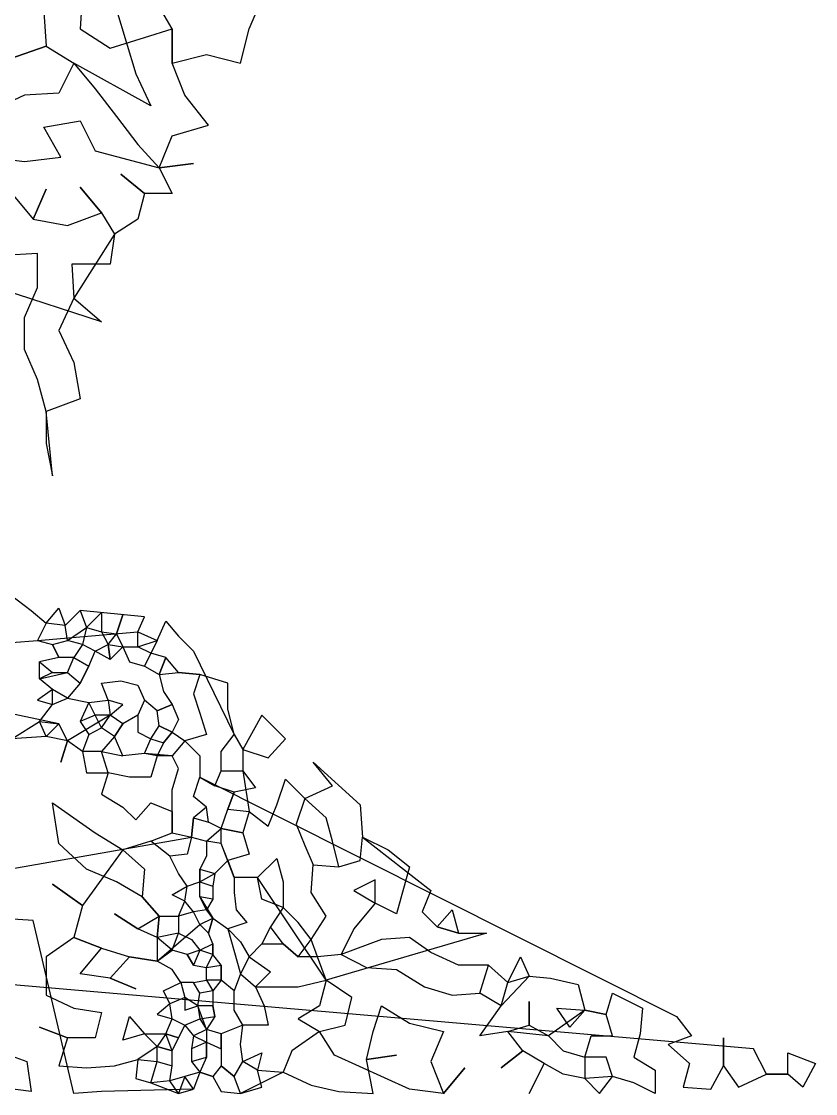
# Model space of a CAD drawing. Header units: metres. Extents: x -30499 to 36140, y -32767 to 32822.
# Drawn here: x 15595 to 36140, y -32711 to -4977 of the extents above; entities that cross this region are included whole.
import ezdxf

# ---------------------------------------------------------------- set-up
doc = ezdxf.new("R2010")
doc.units = ezdxf.units.M
doc.layers.add('Draw', color=2, linetype='CONTINUOUS')

msp = doc.modelspace()

# ---------------------------------------------------------------- linework, layer by layer
at = {"layer": 'draw'}
for p, q in [((17171, -4285), (17116, -5170)), ((21485, -5170), (21817, -4396)), ((18056, -4673), (18554, -6332)), ((19494, -5170), (19107, -4507)), ((16176, -4728), (16231, -5613)), ((17116, -5170), (17116, -5170)), ((17116, -5170), (17890, -5668)), ((18775, -5392), (19494, -5170)), ((19494, -5170), (19494, -5170)), ((19494, -5170), (19494, -6055)), ((19494, -6055), (19494, -5170)), ((21263, -6055), (21485, -5170)), ((17890, -5668), (18775, -5392)), ((16231, -5613), (15291, -5945)), ((15291, -5945), (16231, -5613)), ((16231, -5613), (16231, -5613)), ((16231, -5613), (16950, -6055)), ((16950, -6055), (16563, -6829)), ((16950, -6055), (16950, -6055)), ((16950, -6055), (17503, -6719)), ((18941, -7161), (16950, -6055)), ((19494, -6055), (20379, -5834)), ((19494, -6055), (19494, -6055)), ((19826, -6885), (19494, -6055)), ((20379, -5834), (20379, -5834)), ((20379, -5834), (21263, -6055)), ((18554, -6332), (18941, -7161)), ((15678, -6885), (13134, -8046)), ((16563, -6829), (15678, -6885)), ((16563, -6829), (16563, -6829)), ((17503, -6719), (17503, -6719)), ((17503, -6719), (18056, -7438)), ((20434, -7659), (19826, -6885)), ((18056, -7438), (18609, -8157)), ((16176, -7714), (17116, -7548)), ((16618, -8489), (16176, -7714)), ((17116, -7548), (17503, -8323)), ((19494, -7935), (20434, -7659)), ((19162, -8765), (19494, -7935)), ((19494, -7935), (19494, -7935)), ((18609, -8157), (19162, -8765)), ((14793, -8489), (15678, -8599)), ((15678, -8599), (16618, -8489)), ((17503, -8323), (19162, -8765)), ((19162, -8765), (20047, -8654)), ((20047, -8654), (19162, -8765)), ((19162, -8765), (19162, -8765)), ((19162, -8765), (19494, -9429)), ((18775, -9429), (18167, -8931)), ((18167, -8931), (18775, -9429)), ((15346, -9429), (15899, -10092)), ((15899, -10092), (16231, -9318)), ((16231, -9318), (15899, -10092)), ((17669, -9926), (17116, -9263)), ((17116, -9263), (17669, -9926)), ((18775, -9429), (18609, -10092)), ((19494, -9429), (18775, -9429)), ((18775, -9429), (18775, -9429)), ((19494, -9429), (19494, -9429)), ((16784, -10258), (17669, -9926)), ((17669, -9926), (18001, -10479)), ((15899, -10092), (15899, -10092)), ((15899, -10092), (16784, -10258)), ((18609, -10092), (18001, -10479)), ((18609, -10092), (18609, -10092)), ((18001, -10479), (16950, -12138)), ((18001, -10479), (17890, -11254)), ((18001, -10479), (18001, -10479)), ((16010, -10977), (15125, -11032)), ((16010, -11862), (16010, -10977)), ((17890, -11254), (16895, -11254)), ((16895, -11254), (16895, -11254)), ((16895, -11254), (16950, -12138)), ((17890, -11254), (17890, -11254)), ((17669, -12747), (15125, -11917)), ((15678, -12636), (16010, -11862)), ((16010, -11862), (16010, -11862)), ((16950, -12138), (16563, -12968)), ((16950, -12138), (16950, -12138)), ((16950, -12138), (17669, -12747)), ((15678, -13466), (15678, -12636)), ((15678, -12636), (15678, -12636)), ((16563, -12968), (16563, -12968)), ((16563, -12968), (16950, -13798)), ((16010, -14240), (15678, -13466)), ((15678, -13466), (15678, -13466)), ((16950, -13798), (17116, -14738)), ((16231, -15070), (16010, -14240)), ((16010, -14240), (16010, -14240)), ((17116, -14738), (16231, -15070)), ((16231, -15070), (16231, -15070)), ((16231, -15070), (16231, -15899)), ((16397, -16729), (16231, -15070)), ((16231, -15899), (16231, -15899)), ((16231, -15899), (16397, -16729)), ((15125, -19660), (15844, -20213)), ((15844, -20213), (16231, -20545)), ((16231, -20545), (16563, -20157)), ((16563, -20157), (16563, -20157)), ((16563, -20157), (16729, -20600)), ((16729, -20600), (17116, -20213)), ((17116, -20213), (17116, -20213)), ((17116, -20213), (17282, -20655)), ((18775, -20379), (17116, -20213)), ((17116, -20213), (17282, -20655)), ((17282, -20655), (17669, -20268)), ((17669, -20268), (17669, -20268)), ((17669, -20268), (17669, -20766)), ((18056, -20821), (18222, -20323)), ((18222, -20323), (18056, -20821)), ((18609, -20766), (18775, -20379)), ((18775, -20379), (18775, -20379)), ((19107, -20987), (19328, -20489)), ((19328, -20489), (19328, -20489)), ((19328, -20489), (19660, -20876)), ((16231, -20545), (16010, -20987)), ((16010, -20987), (18609, -20766)), ((16231, -20545), (16231, -20545)), ((16729, -20600), (16231, -20545)), ((16231, -20545), (16231, -20545)), ((16729, -20600), (16729, -20600)), ((16784, -20987), (16729, -20600)), ((16729, -20600), (16729, -20600)), ((16784, -20987), (17282, -20655)), ((17282, -20655), (17171, -21098)), ((17282, -20655), (17282, -20655)), ((17282, -20655), (17669, -20766)), ((17669, -20766), (17669, -20766)), ((17669, -20766), (17835, -21098)), ((17669, -20766), (17669, -20766)), ((17669, -20766), (18056, -20821)), ((18609, -21153), (18609, -20766)), ((18609, -20766), (18609, -20766)), ((18609, -20766), (19107, -20987)), ((15346, -21042), (16010, -20987)), ((16010, -20987), (16010, -20987)), ((16010, -20987), (16397, -21098)), ((16397, -21098), (16784, -20987)), ((17171, -21098), (16784, -20987)), ((16784, -20987), (16784, -20987)), ((17835, -21098), (18056, -20821)), ((18056, -20821), (18056, -20821)), ((18056, -20821), (18222, -21153)), ((18056, -20821), (18222, -21153)), ((18609, -21153), (19107, -20987)), ((19107, -20987), (18775, -21651)), ((19107, -20987), (19107, -20987)), ((19107, -20987), (19107, -20987)), ((19660, -20876), (19660, -20876)), ((19660, -20876), (20047, -21263)), ((16397, -21098), (16397, -21098)), ((16397, -21098), (16563, -21429)), ((16563, -21429), (16397, -21098)), ((17171, -21098), (16950, -21429)), ((17503, -21263), (17171, -21098)), ((17171, -21098), (17171, -21098)), ((17171, -21098), (17171, -21098)), ((17337, -21651), (17503, -21263)), ((17503, -21263), (17835, -21098)), ((17890, -21485), (17503, -21263)), ((17503, -21263), (17503, -21263)), ((17503, -21263), (17503, -21263)), ((17835, -21098), (17835, -21098)), ((17835, -21098), (17890, -21485)), ((17835, -21098), (17835, -21098)), ((17835, -21098), (18222, -21153)), ((17890, -21485), (17835, -21098)), ((18222, -21153), (17890, -21485)), ((18222, -21153), (18222, -21153)), ((18222, -21153), (18222, -21153)), ((18222, -21153), (18609, -21153)), ((18222, -21153), (18388, -21540)), ((18609, -21153), (18609, -21153)), ((18941, -21319), (18609, -21153)), ((18609, -21153), (18609, -21153)), ((19328, -21429), (18941, -21319)), ((18941, -21319), (18941, -21319)), ((20047, -21263), (21098, -23420)), ((16563, -21429), (16065, -21540)), ((16065, -21540), (16065, -21540)), ((16065, -21540), (16397, -21817)), ((16065, -21982), (16065, -21540)), ((16065, -21540), (16397, -21817)), ((16563, -21429), (16563, -21429)), ((16950, -21429), (16563, -21429)), ((16784, -21817), (16950, -21429)), ((16950, -21429), (16950, -21429)), ((16950, -21429), (17337, -21651)), ((16950, -21429), (16950, -21429)), ((17890, -21485), (17890, -21485)), ((18388, -21540), (18388, -21540)), ((18388, -21540), (18775, -21651)), ((19162, -21872), (19328, -21429)), ((19328, -21429), (19162, -21872)), ((19328, -21429), (19328, -21429)), ((19660, -21817), (19328, -21429)), ((16397, -21817), (16065, -21982)), ((16065, -21982), (16784, -21817)), ((16397, -21817), (16397, -21817)), ((16397, -21817), (16784, -21817)), ((16784, -21817), (16784, -21817)), ((16784, -21817), (17116, -22093)), ((17116, -22093), (17337, -21651)), ((17337, -21651), (17116, -22093)), ((17337, -21651), (17337, -21651)), ((18775, -21651), (18775, -21651)), ((18775, -21651), (19162, -21872)), ((18775, -21651), (19162, -21872)), ((19162, -21872), (19660, -21817)), ((19162, -21872), (19162, -21872)), ((19162, -21872), (19273, -22314)), ((19660, -21817), (19660, -21817)), ((19660, -21817), (20213, -21872)), ((20213, -21872), (19660, -21817)), ((20213, -21872), (20047, -22370)), ((20213, -21872), (20213, -21872)), ((20932, -22093), (20213, -21872)), ((16397, -22259), (16065, -21982)), ((16065, -21982), (16065, -21982)), ((17116, -22093), (16784, -22480)), ((17116, -22093), (17116, -22093)), ((17669, -22093), (18167, -22038)), ((17835, -22535), (17669, -22093)), ((17669, -22093), (17669, -22093)), ((18167, -22038), (18167, -22038)), ((18167, -22038), (18609, -22148)), ((18609, -22148), (18609, -22148)), ((18609, -22148), (18775, -22535)), ((20932, -22757), (20932, -22093)), ((20932, -22093), (20932, -22093)), ((16397, -22259), (16010, -22535)), ((16397, -22646), (16397, -22259)), ((16397, -22259), (16397, -22259)), ((16784, -22480), (16397, -22259)), ((16397, -22259), (16397, -22259)), ((19273, -22314), (19273, -22314)), ((19273, -22314), (19494, -22646)), ((20047, -22370), (20047, -22370)), ((20047, -22370), (20213, -22867)), ((16010, -22535), (16010, -22535)), ((16010, -22535), (16397, -22646)), ((16065, -23088), (16397, -22646)), ((16397, -22646), (16784, -22480)), ((16397, -22646), (16397, -22646)), ((16397, -22646), (16397, -22646)), ((16784, -22480), (16784, -22480)), ((16784, -22480), (17337, -22591)), ((17337, -22591), (17116, -23088)), ((17337, -22591), (17835, -22535)), ((17669, -23254), (17337, -22591)), ((17337, -22591), (17337, -22591)), ((18222, -22646), (17835, -22535)), ((17835, -22535), (17835, -22535)), ((17835, -22535), (17890, -22923)), ((17835, -22535), (17835, -22535)), ((17890, -22923), (18222, -22646)), ((18222, -22646), (18222, -22646)), ((18775, -22535), (18609, -22923)), ((18775, -22535), (18609, -22923)), ((19107, -22812), (18775, -22535)), ((18775, -22535), (18775, -22535)), ((19107, -22812), (19494, -22646)), ((19494, -22646), (19107, -22812)), ((19494, -22646), (19494, -22646)), ((19494, -22646), (19660, -23033)), ((16563, -23144), (14738, -22757)), ((17890, -22923), (16784, -23586)), ((17503, -22923), (17116, -23088)), ((17890, -22923), (17503, -22923)), ((17503, -22923), (17503, -22923)), ((17669, -23254), (17890, -22923)), ((18222, -23144), (17890, -22923)), ((17890, -22923), (17890, -22923)), ((17890, -22923), (17890, -22923)), ((18609, -22923), (18222, -23144)), ((18609, -22923), (18609, -22923)), ((18609, -22923), (18609, -23365)), ((19162, -23199), (19107, -22812)), ((19107, -22812), (19107, -22812)), ((20213, -22867), (20213, -22867)), ((20213, -22867), (20379, -23420)), ((21098, -23420), (20932, -22757)), ((20932, -22757), (20932, -22757)), ((21817, -22923), (21319, -23807)), ((22425, -23531), (21817, -22923)), ((15346, -23531), (16065, -23088)), ((16231, -23476), (16065, -23088)), ((16065, -23088), (16065, -23088)), ((16065, -23088), (16563, -23144)), ((16065, -23088), (16065, -23088)), ((16563, -23144), (16231, -23476)), ((16563, -23144), (16563, -23144)), ((16784, -23586), (16563, -23144)), ((17116, -23088), (17116, -23088)), ((17116, -23088), (17337, -23420)), ((17116, -23088), (17337, -23420)), ((17337, -23420), (17669, -23254)), ((17669, -23254), (17669, -23254)), ((18001, -23476), (17669, -23254)), ((17669, -23254), (17669, -23254)), ((18001, -23476), (18222, -23144)), ((18222, -23144), (18001, -23476)), ((18222, -23144), (18222, -23144)), ((18941, -23531), (19162, -23199)), ((19494, -23365), (19162, -23199)), ((19162, -23199), (19162, -23199)), ((19162, -23199), (19494, -23365)), ((19660, -23033), (19494, -23365)), ((19660, -23033), (19660, -23033)), ((16231, -23476), (15346, -23531)), ((16784, -23586), (16231, -23476)), ((16231, -23476), (16231, -23476)), ((16231, -23476), (16231, -23476)), ((17337, -23420), (17171, -23863)), ((17337, -23420), (17337, -23420)), ((18001, -23476), (17669, -23863)), ((18222, -23973), (18001, -23476)), ((18001, -23476), (18001, -23476)), ((18222, -23973), (18001, -23476)), ((18609, -23365), (18609, -23365)), ((18609, -23365), (18941, -23531)), ((18775, -23918), (18941, -23531)), ((18941, -23531), (18941, -23531)), ((18941, -23531), (18941, -23531)), ((18941, -23531), (19273, -23642)), ((19494, -23365), (19273, -23642)), ((19273, -23642), (19494, -23365)), ((19494, -23365), (19494, -23365)), ((19494, -23365), (19826, -23586)), ((20379, -23420), (19826, -23586)), ((20379, -23420), (20379, -23420)), ((20766, -23863), (21098, -23420)), ((21098, -23420), (21098, -23420)), ((21098, -23420), (21319, -23807)), ((21982, -24029), (22425, -23531)), ((22425, -23531), (22425, -23531)), ((16784, -23586), (16618, -24139)), ((16618, -24139), (16784, -23586)), ((17171, -23863), (16784, -23586)), ((16784, -23586), (16784, -23586)), ((19273, -23642), (19107, -23973)), ((19273, -23642), (19273, -23642)), ((19826, -23586), (19494, -23973)), ((19826, -23586), (19826, -23586)), ((19826, -23586), (20213, -23973)), ((19826, -23586), (19826, -23586)), ((21319, -23807), (21319, -23807)), ((21319, -23807), (21982, -24029)), ((21319, -23807), (21319, -24360)), ((17171, -23863), (17171, -23863)), ((17669, -23863), (17171, -23863)), ((17171, -23863), (17171, -23863)), ((17171, -23863), (17282, -24416)), ((17669, -23863), (17669, -23863)), ((17835, -24416), (17669, -23863)), ((17669, -23863), (18222, -23973)), ((18775, -23918), (18222, -23973)), ((18222, -23973), (18222, -23973)), ((19107, -23973), (18775, -23918)), ((18775, -23918), (18775, -23918)), ((19494, -23973), (18775, -23918)), ((19107, -23973), (18941, -24526)), ((19107, -23973), (19107, -23973)), ((19494, -23973), (19107, -23973)), ((19107, -23973), (19107, -23973)), ((19660, -24305), (19494, -23973)), ((19494, -23973), (19494, -23973)), ((20213, -23973), (20213, -23973)), ((20213, -23973), (20213, -24526)), ((20766, -24360), (20766, -23863)), ((20766, -23863), (20766, -23863)), ((21982, -24029), (21982, -24029)), ((19494, -24858), (19660, -24305)), ((19660, -24305), (19660, -24305)), ((20600, -24748), (20766, -24360)), ((20600, -24748), (20766, -24360)), ((20766, -24360), (20766, -24360)), ((20766, -24360), (21319, -24360)), ((21319, -24360), (21319, -24360)), ((21319, -24360), (21651, -24803)), ((21319, -24360), (21485, -25411)), ((23642, -24748), (23144, -24139)), ((23144, -24139), (24360, -25245)), ((17282, -24416), (17282, -24416)), ((17282, -24416), (17835, -24416)), ((17835, -24416), (17669, -24969)), ((18388, -24526), (17835, -24416)), ((17835, -24416), (17835, -24416)), ((18941, -24526), (18388, -24526)), ((18388, -24526), (18388, -24526)), ((18941, -24526), (18941, -24526)), ((20047, -25024), (20213, -24526)), ((20213, -24526), (20213, -24526)), ((20213, -24526), (20600, -24748)), ((20213, -24526), (32545, -30720)), ((22204, -25245), (22425, -24582)), ((22425, -24582), (22425, -24582)), ((22425, -24582), (22923, -25079)), ((19494, -25964), (19494, -24858)), ((19494, -24858), (19494, -24858)), ((20600, -24748), (20600, -24748)), ((21098, -24913), (20600, -24748)), ((21098, -24913), (20932, -25356)), ((20932, -25356), (21098, -24913)), ((21651, -24803), (21098, -24913)), ((21098, -24913), (21098, -24913)), ((21651, -24803), (21651, -24803)), ((22923, -25079), (23642, -24748)), ((16563, -26241), (16397, -25190)), ((16397, -25190), (17503, -25964)), ((17669, -24969), (17669, -24969)), ((17669, -24969), (18222, -25301)), ((18554, -25632), (18941, -25190)), ((18941, -25190), (18941, -25190)), ((18941, -25190), (19494, -25411)), ((20379, -25301), (20047, -25024)), ((20047, -25024), (20047, -25024)), ((22923, -25079), (22701, -25743)), ((22923, -25079), (22923, -25079)), ((23476, -25577), (22923, -25079)), ((18222, -25301), (18222, -25301)), ((18222, -25301), (18554, -25632)), ((19494, -25411), (19494, -25964)), ((20379, -25301), (20047, -25577)), ((20434, -25688), (20379, -25301)), ((20379, -25301), (20379, -25301)), ((20434, -25688), (20379, -25301)), ((20766, -25854), (20932, -25356)), ((20932, -25356), (20932, -25356)), ((20932, -25356), (21485, -25411)), ((21485, -25411), (21319, -25964)), ((21485, -25411), (21485, -25411)), ((21485, -25411), (21982, -25798)), ((21982, -25798), (22204, -25245)), ((22204, -25245), (22204, -25245)), ((24360, -25245), (24416, -26075)), ((18554, -25632), (18554, -25632)), ((20047, -25577), (19992, -26075)), ((19992, -26075), (20047, -25577)), ((20047, -25577), (20047, -25577)), ((20047, -25577), (20434, -25688)), ((20766, -25854), (20434, -25688)), ((20434, -25688), (20434, -25688)), ((22701, -25743), (22701, -25743)), ((22701, -25743), (22923, -26296)), ((23642, -26185), (23476, -25577)), ((23476, -25577), (23476, -25577)), ((17503, -25964), (18222, -26407)), ((18941, -26185), (19494, -25964)), ((19494, -25964), (19992, -26075)), ((19494, -25964), (19494, -25964)), ((20379, -26185), (20766, -25854)), ((20766, -25854), (20766, -25854)), ((20766, -26241), (20766, -25854)), ((20766, -25854), (20766, -25854)), ((20766, -25854), (21319, -25964)), ((21319, -25964), (20766, -25854)), ((21319, -25964), (21319, -25964)), ((21319, -25964), (21485, -26517)), ((21982, -25798), (21982, -25798)), ((5557, -28619), (19992, -26075)), ((17282, -26904), (16563, -26241)), ((16563, -26241), (16563, -26241)), ((18941, -26185), (18222, -26407)), ((19438, -26573), (18941, -26185)), ((18941, -26185), (18941, -26185)), ((19438, -26573), (18941, -26185)), ((19992, -26075), (19881, -26517)), ((19992, -26075), (19992, -26075)), ((19992, -26075), (20379, -26185)), ((20766, -26241), (20379, -26185)), ((20379, -26185), (20379, -26185)), ((20379, -26185), (20379, -26185)), ((20379, -26185), (20379, -26573)), ((20932, -26683), (20766, -26241)), ((21098, -27126), (20766, -26241)), ((22923, -26296), (22923, -26296)), ((22923, -26296), (23144, -26794)), ((23807, -26849), (23642, -26185)), ((23642, -26185), (23642, -26185)), ((24360, -26683), (24416, -26075)), ((24416, -26075), (24416, -26075)), ((24416, -26075), (25079, -26407)), ((24416, -26075), (26185, -27457)), ((18222, -26407), (17171, -27845)), ((18222, -26407), (18222, -26407)), ((18222, -26407), (18775, -26904)), ((19881, -26517), (19438, -26573)), ((19438, -26573), (19438, -26573)), ((19660, -27015), (19438, -26573)), ((19881, -26517), (19881, -26517)), ((20379, -26573), (20213, -26904)), ((20379, -26573), (20379, -26573)), ((21485, -26517), (20932, -26683)), ((25079, -26407), (25079, -26407)), ((25079, -26407), (25632, -26849)), ((20600, -27015), (20932, -26683)), ((20932, -26683), (21098, -27126)), ((21706, -27126), (22204, -26628)), ((22204, -26628), (22204, -26628)), ((22204, -26628), (22370, -27236)), ((23088, -27513), (23144, -26794)), ((23144, -26794), (23144, -26794)), ((23144, -26794), (23807, -26849)), ((23144, -26794), (23807, -26849)), ((23807, -26849), (24360, -26683)), ((23807, -26849), (23807, -26849)), ((24360, -26683), (24360, -26683)), ((25632, -26849), (25301, -28066)), ((25632, -26849), (25632, -26849)), ((18056, -27236), (17282, -26904)), ((17282, -26904), (17282, -26904)), ((18775, -26904), (18720, -27623)), ((18775, -26904), (18775, -26904)), ((19881, -27347), (19660, -27015)), ((19660, -27015), (19660, -27015)), ((20213, -27623), (20213, -26904)), ((20213, -26904), (20213, -26904)), ((20213, -26904), (20600, -27015)), ((20213, -26904), (20213, -27236)), ((20213, -27236), (20600, -27015)), ((20600, -27015), (20545, -27347)), ((20600, -27015), (20600, -27015)), ((20600, -27015), (20600, -27015)), ((21098, -27126), (21098, -27126)), ((21098, -27126), (21098, -27513)), ((21706, -27126), (21098, -27126)), ((21817, -27679), (21706, -27126)), ((21706, -27126), (21706, -27126)), ((23476, -29780), (21706, -27126)), ((17171, -27845), (16397, -27292)), ((16397, -27292), (17171, -27845)), ((18720, -27623), (18056, -27236)), ((18056, -27236), (18056, -27236)), ((19494, -27568), (19881, -27347)), ((19826, -27734), (19881, -27347)), ((19881, -27347), (20213, -27236)), ((19881, -27347), (19881, -27347)), ((19881, -27347), (19881, -27347)), ((20213, -27236), (20213, -27236)), ((20213, -27236), (20545, -27347)), ((20545, -27347), (20545, -27347)), ((20545, -27347), (20545, -27679)), ((20545, -27347), (20545, -27679)), ((22370, -27236), (22370, -27236)), ((22370, -27236), (22370, -27900)), ((24748, -27181), (24195, -27457)), ((24748, -27789), (24748, -27181)), ((24748, -27181), (24748, -27181)), ((19162, -28121), (18720, -27623)), ((18720, -27623), (18720, -27623)), ((18720, -27623), (19162, -28121)), ((19826, -27734), (19494, -27568)), ((19494, -27568), (19494, -27568)), ((20545, -27679), (20213, -27623)), ((20213, -27623), (20213, -27623)), ((20379, -27955), (20213, -27623)), ((20213, -27623), (20545, -28176)), ((20545, -27679), (20379, -27955)), ((20545, -27679), (20545, -27679)), ((21098, -27513), (21098, -27513)), ((21098, -27513), (21153, -27955)), ((22370, -27900), (21817, -27679)), ((21817, -27679), (21817, -27679)), ((23476, -28121), (23088, -27513)), ((23088, -27513), (23088, -27513)), ((24195, -27457), (24195, -27457)), ((24195, -27457), (24748, -27789)), ((26185, -27457), (25964, -28010)), ((34536, -31550), (-9816, -27734)), ((17171, -27845), (16950, -28674)), ((19660, -28121), (19826, -27734)), ((20047, -28010), (19660, -28121)), ((19826, -27734), (19826, -27734)), ((20047, -28010), (19826, -27734)), ((19826, -27734), (19826, -27734)), ((20379, -27955), (20047, -28010)), ((20213, -28342), (20047, -28010)), ((20047, -28010), (20047, -28010)), ((20047, -28010), (20047, -28010)), ((20545, -28176), (20379, -27955)), ((20379, -27955), (20379, -27955)), ((20379, -27955), (20379, -27955)), ((21153, -27955), (21153, -27955)), ((21153, -27955), (21429, -28287)), ((22370, -27900), (22038, -28398)), ((22757, -28287), (22370, -27900)), ((22370, -27900), (22370, -27900)), ((24748, -27789), (24195, -28453)), ((25301, -28066), (24748, -27789)), ((24748, -27789), (24748, -27789)), ((25964, -28010), (25964, -28010)), ((25964, -28010), (26351, -28398)), ((26351, -28398), (26738, -27955)), ((26738, -27955), (26738, -27955)), ((26738, -27955), (26904, -28563)), ((15899, -28232), (14959, -28176)), ((16950, -32711), (15899, -28232)), ((18609, -28453), (18001, -28066)), ((18001, -28066), (18609, -28453)), ((18609, -28453), (19162, -28121)), ((19107, -28674), (19162, -28121)), ((19162, -28121), (19107, -28674)), ((19162, -28121), (19162, -28121)), ((19162, -28121), (19660, -28121)), ((19660, -28121), (19660, -28121)), ((19660, -28121), (19660, -28121)), ((19660, -28121), (19660, -28563)), ((20213, -28342), (20545, -28176)), ((20545, -28176), (20434, -28563)), ((20434, -28563), (20545, -28176)), ((20545, -28176), (20545, -28176)), ((20545, -28176), (20932, -28453)), ((21429, -28287), (20932, -28453)), ((21429, -28287), (21429, -28287)), ((23088, -28729), (22757, -28287)), ((22757, -28287), (22757, -28287)), ((23088, -28729), (23476, -28121)), ((25301, -28066), (25301, -28066)), ((19107, -28674), (18609, -28453)), ((18609, -28453), (18609, -28453)), ((19107, -29282), (20213, -28342)), ((19660, -28563), (19107, -28674)), ((19494, -29006), (19660, -28563)), ((19660, -28563), (19660, -28563)), ((19660, -28563), (19992, -28729)), ((20434, -28563), (20213, -28342)), ((20213, -28342), (20213, -28342)), ((20545, -28840), (20434, -28563)), ((20434, -28563), (20434, -28563)), ((20932, -28453), (20932, -28453)), ((20932, -28453), (21263, -28785)), ((20932, -28453), (21263, -29614)), ((22038, -28398), (21817, -28840)), ((22038, -28398), (21817, -28840)), ((22370, -28840), (22038, -28398)), ((27623, -28563), (23476, -29780)), ((24195, -28453), (23863, -29117)), ((26351, -28398), (26351, -28398)), ((26904, -28563), (26351, -28398)), ((26351, -28398), (26904, -28563)), ((26904, -28563), (26904, -28563)), ((26904, -28563), (27623, -28563)), ((16950, -28674), (16231, -29172)), ((16950, -28674), (16950, -28674)), ((16950, -28674), (17669, -28951)), ((17669, -28951), (16950, -28674)), ((19494, -29006), (19107, -28674)), ((19107, -28674), (19107, -28674)), ((19107, -28674), (19107, -29282)), ((19992, -28729), (19992, -28729)), ((19992, -28729), (20213, -29006)), ((20213, -29006), (20545, -28840)), ((20545, -29117), (20545, -28840)), ((20545, -28840), (20545, -28840)), ((20545, -28840), (20545, -29117)), ((21263, -28785), (21263, -28785)), ((21263, -28785), (21485, -29172)), ((21817, -28840), (21485, -29172)), ((21817, -28840), (21817, -28840)), ((21817, -28840), (22370, -28840)), ((22757, -29172), (22370, -28840)), ((22370, -28840), (22370, -28840)), ((22370, -28840), (22757, -29172)), ((22757, -29172), (23088, -28729)), ((23254, -29172), (23088, -28729)), ((23088, -28729), (23088, -28729)), ((24913, -28729), (23863, -29117)), ((25632, -28674), (24913, -28729)), ((26185, -29061), (25632, -28674)), ((25632, -28674), (25632, -28674)), ((17116, -29614), (17669, -28951)), ((17669, -28951), (18388, -29172)), ((19107, -29282), (19494, -29006)), ((19494, -29006), (19494, -29006)), ((19881, -29117), (19494, -29006)), ((19494, -29006), (19494, -29006)), ((20213, -29006), (19881, -29117)), ((19881, -29117), (19881, -29117)), ((19881, -29117), (20047, -29393)), ((20047, -29393), (19881, -29117)), ((20213, -29006), (20047, -29393)), ((20213, -29006), (20213, -29006)), ((20545, -29117), (20213, -29006)), ((20213, -29006), (20213, -29006)), ((20545, -29117), (20213, -29006)), ((20379, -29448), (20545, -29117)), ((20766, -29393), (20545, -29117)), ((20545, -29117), (20545, -29117)), ((23863, -29117), (23254, -29172)), ((23863, -29117), (23863, -29117)), ((23863, -29117), (24526, -29448)), ((26904, -29393), (26185, -29061)), ((16231, -29172), (16231, -30167)), ((18388, -29172), (17890, -29725)), ((19107, -29282), (18388, -29172)), ((18388, -29172), (18388, -29172)), ((18388, -29172), (19107, -29282)), ((19494, -29504), (19107, -29282)), ((19107, -29282), (19107, -29282)), ((20047, -29393), (20047, -29393)), ((20047, -29393), (20379, -29448)), ((20379, -29448), (20766, -29393)), ((20766, -29393), (20766, -29393)), ((20766, -29393), (20766, -29780)), ((20766, -29780), (20766, -29393)), ((21485, -29172), (21263, -29614)), ((21485, -29172), (21485, -29172)), ((21485, -29172), (22038, -29559)), ((21485, -29172), (21485, -29172)), ((23254, -29172), (22757, -29172)), ((22757, -29172), (22757, -29172)), ((23476, -29780), (23254, -29172)), ((23254, -29172), (23254, -29172)), ((23254, -29172), (23254, -29172)), ((27679, -29393), (26904, -29393)), ((27457, -30112), (27679, -29393)), ((27457, -30112), (27679, -29393)), ((27679, -29393), (27679, -29393)), ((27679, -29393), (28176, -29835)), ((28176, -29835), (28508, -29172)), ((28508, -29172), (28508, -29172)), ((28508, -29172), (28729, -29670)), ((17890, -29725), (17116, -29614)), ((19715, -29835), (19494, -29504)), ((19494, -29504), (19494, -29504)), ((20379, -29780), (20379, -29448)), ((20379, -29448), (20379, -29448)), ((20379, -29448), (20379, -29448)), ((21263, -29614), (21098, -30057)), ((21263, -29614), (21263, -29614)), ((21263, -29614), (21651, -29946)), ((22038, -29559), (21651, -29946)), ((22038, -29559), (22038, -29559)), ((24526, -29448), (24526, -29448)), ((24526, -29448), (25301, -29504)), ((25301, -29504), (26020, -29946)), ((28729, -29670), (28010, -30444)), ((28176, -29835), (28729, -29670)), ((28729, -29670), (28729, -29670)), ((28729, -29670), (29282, -29725)), ((17890, -29725), (17890, -29725)), ((17890, -29725), (18554, -30001)), ((18554, -30001), (17890, -29725)), ((19273, -30057), (19715, -29835)), ((20047, -29835), (19715, -29835)), ((19715, -29835), (19715, -29835)), ((19715, -29835), (19826, -30223)), ((19715, -29835), (19715, -29835)), ((20047, -29835), (20379, -29780)), ((20213, -30112), (20047, -29835)), ((20047, -29835), (20047, -29835)), ((20213, -30112), (20047, -29835)), ((20379, -29780), (20379, -29780)), ((20379, -29780), (20545, -30057)), ((20766, -29780), (20379, -29780)), ((20379, -29780), (20379, -29780)), ((20766, -29780), (20545, -30057)), ((21098, -30057), (20766, -29780)), ((20766, -29780), (20766, -29780)), ((21098, -30057), (20766, -29780)), ((21651, -29946), (21651, -29946)), ((21651, -29946), (21872, -30444)), ((21651, -29946), (22757, -29946)), ((22757, -29946), (23476, -29780)), ((23476, -29780), (23310, -30444)), ((24139, -30223), (23476, -29780)), ((23476, -29780), (23476, -29780)), ((26020, -29946), (26738, -30167)), ((28010, -30444), (28176, -29835)), ((28176, -29835), (28176, -29835)), ((28176, -29835), (28176, -29835)), ((29282, -29725), (29282, -29725)), ((29282, -29725), (30001, -29891)), ((30001, -29891), (30001, -29891)), ((30001, -29891), (30167, -30554)), ((16231, -30167), (16950, -30499)), ((19438, -30388), (19273, -30057)), ((19273, -30057), (19273, -30057)), ((19826, -30223), (19438, -30388)), ((19826, -30223), (19826, -30223)), ((19826, -30223), (19826, -30554)), ((20157, -30444), (19826, -30223)), ((19826, -30223), (19826, -30223)), ((20157, -30444), (20213, -30112)), ((20545, -30057), (20213, -30112)), ((20213, -30112), (20213, -30112)), ((20545, -30057), (20545, -30057)), ((20545, -30057), (20545, -30057)), ((20545, -30057), (20545, -30444)), ((21098, -30554), (21098, -30057)), ((21098, -30057), (21098, -30057)), ((23973, -30942), (24139, -30223)), ((24139, -30223), (24139, -30223)), ((26738, -30167), (27457, -30112)), ((26738, -30167), (26738, -30167)), ((27457, -30112), (27457, -30112)), ((28010, -30444), (27457, -30112)), ((30720, -30665), (30886, -30112)), ((30886, -30112), (30886, -30112)), ((30886, -30112), (31660, -30499)), ((16950, -30499), (16950, -30499)), ((16950, -30499), (17669, -30610)), ((19438, -30388), (19107, -30665)), ((19494, -30776), (19438, -30388)), ((19438, -30388), (19438, -30388)), ((19438, -30388), (19438, -30388)), ((19826, -30554), (20157, -30444)), ((20545, -30444), (20157, -30444)), ((20157, -30444), (20157, -30444)), ((20157, -30444), (20157, -30444)), ((20157, -30444), (20213, -30776)), ((20379, -31052), (20157, -30444)), ((20545, -30444), (20545, -30444)), ((20600, -30720), (20545, -30444)), ((20545, -30444), (20600, -30720)), ((21872, -30444), (21872, -30444)), ((21872, -30444), (21982, -30942)), ((23310, -30444), (22757, -30776)), ((23310, -30444), (23310, -30444)), ((24692, -31107), (24913, -30444)), ((24913, -30444), (24913, -30444)), ((24913, -30444), (25632, -30886)), ((27457, -31218), (28010, -30444)), ((28729, -30942), (28729, -30333)), ((28729, -30333), (28729, -30942)), ((29780, -30997), (29448, -30499)), ((29448, -30499), (29448, -30499)), ((29448, -30499), (30167, -30554)), ((31660, -30499), (31605, -31163)), ((31660, -30499), (31660, -30499)), ((17669, -30610), (17503, -31273)), ((17669, -30610), (17669, -30610)), ((18222, -31329), (18388, -30720)), ((18388, -30720), (18388, -30720)), ((18388, -30720), (18775, -31163)), ((19107, -30665), (19107, -30665)), ((19107, -30665), (19494, -30776)), ((19328, -31163), (19494, -30776)), ((19494, -30776), (19494, -30776)), ((19494, -30776), (19494, -30776)), ((19494, -30776), (19826, -30942)), ((19826, -30554), (19826, -30554)), ((19826, -30942), (20213, -30776)), ((20213, -30776), (20600, -30720)), ((20213, -30776), (20213, -30776)), ((20213, -30776), (20379, -31052)), ((20600, -30720), (20379, -31052)), ((20600, -30720), (20600, -30720)), ((21319, -30942), (21098, -30554)), ((21098, -30554), (21098, -30554)), ((22757, -30776), (22757, -30776)), ((22757, -30776), (23310, -31107)), ((30167, -30554), (29227, -31218)), ((30167, -30554), (29780, -30997)), ((30167, -30554), (30167, -30554)), ((30167, -30554), (30720, -30665)), ((30720, -30665), (30167, -30554)), ((30720, -30665), (30720, -30665)), ((30886, -31218), (30720, -30665)), ((32545, -30720), (32932, -31218)), ((16784, -31273), (16065, -30997)), ((16065, -30997), (16784, -31273)), ((19494, -31605), (19826, -30942)), ((19826, -30942), (19826, -30942)), ((19826, -30942), (20047, -31218)), ((20379, -31052), (20047, -31218)), ((20379, -31052), (20379, -31052)), ((20379, -31052), (20379, -31771)), ((20766, -31163), (20379, -31052)), ((20379, -31052), (20379, -31052)), ((21319, -30942), (20766, -31163)), ((21263, -31439), (21319, -30942)), ((21982, -30942), (21319, -30942)), ((23310, -31107), (23973, -30942)), ((23973, -30942), (23973, -30942)), ((25632, -30886), (26517, -31107)), ((28176, -31107), (28729, -30942)), ((28729, -30942), (28729, -30942)), ((28729, -30942), (29227, -31218)), ((29780, -30997), (29780, -30997)), ((16784, -31273), (16563, -31992)), ((17503, -31273), (16784, -31273)), ((16784, -31273), (16784, -31273)), ((17503, -31273), (17503, -31273)), ((18775, -31163), (18222, -31329)), ((18222, -31329), (18222, -31329)), ((19107, -31495), (18775, -31163)), ((18775, -31163), (18775, -31163)), ((18775, -31163), (18775, -31163)), ((18775, -31163), (19328, -31163)), ((19328, -31163), (19107, -31495)), ((19494, -31605), (19328, -31163)), ((19328, -31163), (19328, -31163)), ((19328, -31163), (19660, -31273)), ((19660, -31273), (19328, -31163)), ((19328, -31163), (19328, -31163)), ((20047, -31218), (19992, -31550)), ((20047, -31218), (20047, -31218)), ((20047, -31218), (20379, -31384)), ((20047, -31218), (20047, -31218)), ((20766, -31550), (20766, -31163)), ((20766, -31163), (20766, -31992)), ((23310, -31107), (22591, -31605)), ((23697, -31716), (23310, -31107)), ((23310, -31107), (23310, -31107)), ((24526, -31826), (24692, -31107)), ((24692, -31107), (24692, -31107)), ((26517, -31107), (26185, -31882)), ((28176, -31107), (27457, -31218)), ((28563, -31605), (28176, -31107)), ((28176, -31107), (28176, -31107)), ((29227, -31218), (28176, -31107)), ((29227, -31218), (29614, -31605)), ((30167, -31771), (30333, -31218)), ((30333, -31218), (30333, -31218)), ((30333, -31218), (30886, -31218)), ((30886, -31218), (30886, -31218)), ((31605, -31163), (31439, -31771)), ((31605, -31163), (31605, -31163)), ((32932, -31218), (32324, -31439)), ((32932, -31218), (32932, -31218)), ((33762, -31992), (33762, -31273)), ((33762, -31273), (33762, -31992)), ((14959, -31605), (15733, -31882)), ((19107, -31495), (18609, -31826)), ((19107, -31495), (19107, -31495)), ((19107, -31495), (19494, -31605)), ((19494, -31605), (19107, -31495)), ((19107, -31882), (19107, -31495)), ((19494, -31992), (19494, -31605)), ((19494, -31605), (19494, -31605)), ((19494, -31992), (19494, -31605)), ((20379, -31384), (19992, -31550)), ((19992, -31550), (19992, -31550)), ((19992, -31550), (19992, -31882)), ((19992, -31550), (19992, -31882)), ((20379, -31384), (20379, -31384)), ((20379, -31771), (20379, -31384)), ((20379, -31384), (20766, -31550)), ((21319, -31882), (21263, -31439)), ((21263, -31439), (21263, -31439)), ((22591, -31605), (22370, -32158)), ((28563, -31605), (28010, -32048)), ((28010, -32048), (28563, -31605)), ((29117, -31937), (28563, -31605)), ((28563, -31605), (28563, -31605)), ((29614, -31605), (29614, -31605)), ((29614, -31605), (30167, -31771)), ((32324, -31439), (32877, -31937)), ((34868, -32213), (34536, -31550)), ((15733, -31882), (15733, -31882)), ((15733, -31882), (15844, -32656)), ((18001, -31992), (18609, -31826)), ((18609, -31826), (18554, -32324)), ((18609, -31826), (18609, -31826)), ((18609, -31826), (19107, -31882)), ((18941, -32435), (19107, -31882)), ((19107, -31882), (19107, -31882)), ((19107, -31882), (19494, -31992)), ((19107, -31882), (19107, -31882)), ((19992, -31882), (20379, -31771)), ((19992, -31882), (19992, -31882)), ((19992, -31882), (20213, -32158)), ((20379, -31771), (20213, -32158)), ((20379, -31771), (20379, -31771)), ((21098, -32269), (21319, -31882)), ((21319, -31882), (21817, -31660)), ((21706, -32103), (21319, -31882)), ((21319, -31882), (21319, -31882)), ((21319, -31882), (21319, -31882)), ((21817, -31660), (21706, -32103)), ((21817, -31660), (21817, -31660)), ((25632, -32601), (23697, -31716)), ((24526, -31826), (25301, -31716)), ((25301, -31716), (24526, -31826)), ((24692, -32711), (24526, -31826)), ((26185, -31882), (26517, -32711)), ((30720, -31771), (30167, -31771)), ((30167, -31771), (30167, -31771)), ((30167, -31771), (30167, -31771)), ((30167, -31771), (30167, -32324)), ((30886, -32269), (30720, -31771)), ((30720, -31771), (30720, -31771)), ((31439, -31771), (31439, -31771)), ((31439, -31771), (31992, -32103)), ((35421, -32213), (35421, -31660)), ((35421, -31660), (35421, -31660)), ((35421, -31660), (36140, -31937)), ((16563, -31992), (16563, -31992)), ((16563, -31992), (17282, -32048)), ((17282, -32048), (18001, -31992)), ((17282, -32048), (17282, -32048)), ((18001, -31992), (18001, -31992)), ((19438, -32379), (19494, -31992)), ((20213, -32158), (19438, -32379)), ((19494, -31992), (19494, -31992)), ((20213, -32158), (20047, -32601)), ((20213, -32158), (20213, -32158)), ((20213, -32158), (20545, -32269)), ((20213, -32158), (20213, -32158)), ((20545, -32269), (20213, -32158)), ((20766, -31992), (20545, -32269)), ((20766, -31992), (20766, -31992)), ((20766, -31992), (21098, -32269)), ((21098, -32269), (20766, -31992)), ((22370, -32158), (21263, -32711)), ((21817, -32545), (21706, -32103)), ((21706, -32103), (21706, -32103)), ((21706, -32103), (21706, -32103)), ((21706, -32103), (22370, -32158)), ((22370, -32158), (22370, -32158)), ((22370, -32158), (23088, -32490)), ((26517, -32711), (27070, -32048)), ((27070, -32048), (26517, -32711)), ((29117, -31937), (28729, -32711)), ((28729, -32711), (29117, -31937)), ((29614, -32213), (29117, -31937)), ((29117, -31937), (29117, -31937)), ((31992, -32103), (31992, -32103)), ((31992, -32103), (31992, -32711)), ((32877, -31937), (32711, -32545)), ((33430, -32601), (33762, -31992)), ((33762, -31992), (33762, -31992)), ((33762, -31992), (34149, -32545)), ((36140, -31937), (35808, -32545)), ((36140, -31937), (36140, -31937)), ((18554, -32324), (18554, -32324)), ((18554, -32324), (18941, -32435)), ((19438, -32379), (18941, -32435)), ((18941, -32435), (18941, -32435)), ((18941, -32435), (19660, -32711)), ((19660, -32711), (19438, -32379)), ((19438, -32379), (19438, -32379)), ((19438, -32379), (19438, -32379)), ((19826, -32269), (19660, -32711)), ((20047, -32601), (19826, -32269)), ((19826, -32269), (19826, -32269)), ((20545, -32269), (20545, -32269)), ((20545, -32269), (20766, -32656)), ((21098, -32269), (21098, -32269)), ((21263, -32711), (21098, -32269)), ((30167, -32324), (29614, -32213)), ((29614, -32213), (29614, -32213)), ((30886, -32269), (30167, -32324)), ((30167, -32324), (30167, -32324)), ((30167, -32324), (30554, -32711)), ((30554, -32711), (30886, -32269)), ((31439, -32435), (30886, -32269)), ((30886, -32269), (30886, -32269)), ((31992, -32711), (31439, -32435)), ((31439, -32435), (31439, -32435)), ((34149, -32545), (34868, -32213)), ((34868, -32213), (35421, -32213)), ((35421, -32213), (34868, -32213)), ((35421, -32213), (35421, -32213)), ((35808, -32545), (35421, -32213)), ((15844, -32656), (14959, -32545)), ((17669, -32656), (16950, -32711)), ((20047, -32601), (17669, -32656)), ((19660, -32711), (20047, -32601)), ((19660, -32711), (19660, -32711)), ((20047, -32601), (20047, -32601)), ((20766, -32656), (20766, -32656)), ((20766, -32656), (21263, -32711)), ((21263, -32711), (21817, -32545)), ((21263, -32711), (21263, -32711)), ((21817, -32545), (21817, -32545)), ((23088, -32490), (23088, -32490)), ((23088, -32490), (23807, -32656)), ((23807, -32656), (23807, -32656)), ((23807, -32656), (24692, -32711)), ((26517, -32711), (25632, -32601)), ((30554, -32711), (30554, -32711)), ((31992, -32711), (31992, -32711)), ((32711, -32545), (32711, -32545)), ((32711, -32545), (33430, -32601)), ((33430, -32601), (33430, -32601)), ((35808, -32545), (35808, -32545))]:
    msp.add_line(p, q, dxfattribs=at)

doc.saveas('drawing.dxf')
